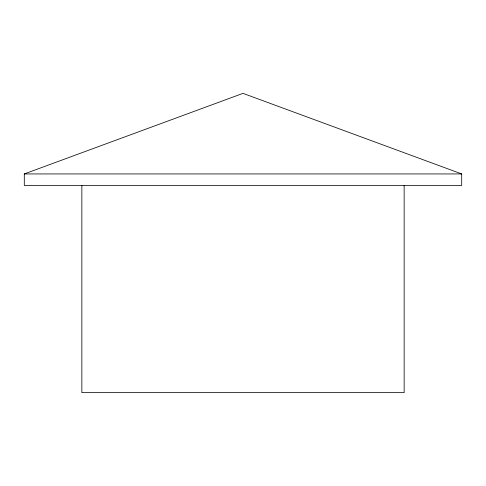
<?xml version="1.0" encoding="UTF-8"?>
<svg xmlns="http://www.w3.org/2000/svg" width="486" height="486" viewBox="0 0 486 486"><rect width="100%" height="100%" fill="white"/><g stroke="black" fill="none" stroke-linecap="round" stroke-linejoin="round"><path stroke-width="0.73" d="M24.3 173.939L243 93.361L461.7 173.939L461.7 185.445L24.3 185.445L24.3 173.939L461.7 173.939M404.145 185.445L404.145 392.639L81.855 392.639L81.855 185.445"/></g></svg>
